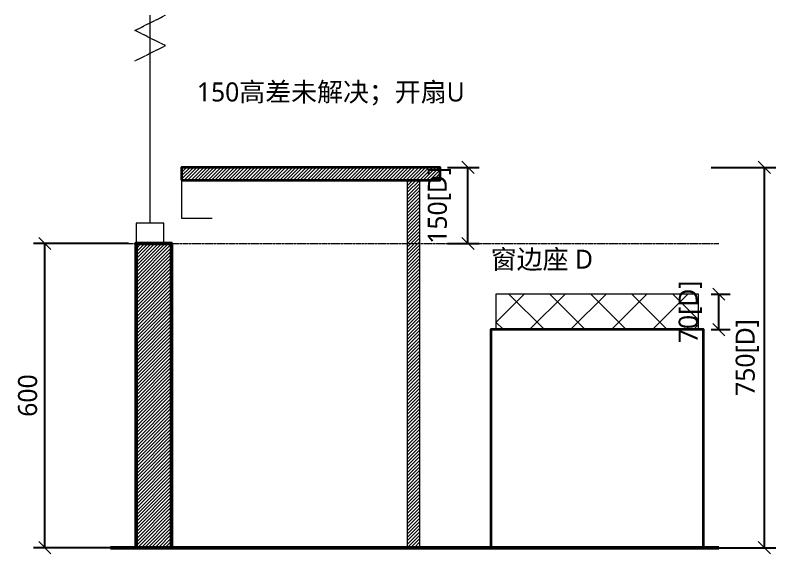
# Model space of a CAD drawing. Header units: millimetres. Extents: x -49496 to 320171, y -10186 to 2697.
# Drawn here: x 304762 to 306262, y -12 to 1050 of the extents above; entities that cross this region are included whole.
import ezdxf

# ---------------------------------------------------------------- set-up
doc = ezdxf.new("R2010")
doc.units = ezdxf.units.MM
doc.linetypes.add('DASHED', pattern=[1.524, 1.27, -0.254])
for name, color, linetype, lineweight in [('A-DETAIL', 7, 'Continuous', 18), ('A-DIM', 7, 'Continuous', 13), ('A-FLOOR', 7, 'Continuous', 50), ('A-GLASS', 7, 'Continuous', 18), ('A-HATCH', 8, 'Continuous', 9), ('A-HIDDEN', 8, 'DASHED', 9), ('A-OUTLINE', 7, 'Continuous', 35), ('A-PENDING', 8, 'DASHED', 13), ('A-SYMBOL', 7, 'Continuous', 18), ('A-TEXT', 7, 'Continuous', 13), ('A-WALL', 7, 'Continuous', 50)]:
    doc.layers.add(name, color=color, linetype=linetype, lineweight=lineweight)
doc.styles.add('CN', font='NotoSansCJK-Regular.ttc')
doc.styles.add('OpenSansCondensed-Light', font='OpenSansCondensed-Light.ttf')
doc.dimstyles.new('EZDXF', dxfattribs={"dimtxt": 0.25, "dimasz": 0.175, "dimexe": 0.375, "dimexo": 0.125, "dimgap": 0.1, "dimtad": 1, "dimlfac": 100, "dimzin": 12, "dimdsep": 46, "dimtxsty": 'OpenSansCondensed-Light', "dimblk": 'ARCHTICK', "dimcen": 2.5, "dimazin": 3, "dimtfac": 0.5, "dimtmove": 2, "dimatfit": 3, "dimarcsym": 0})

# ---------------------------------------------------------------- blocks, each defined once
blk = doc.blocks.new('_ARCHTICK')
at = {"color": 0, "linetype": 'ByBlock', "const_width": 0.15}
blk.add_lwpolyline([(-0.5, -0.5), (0.5, 0.5)], dxfattribs=at)

msp = doc.modelspace()

# ---------------------------------------------------------------- hatches: boundary and pattern name
at = {"layer": 'A-HATCH'}
h = msp.add_hatch(dxfattribs=at)
h.set_pattern_fill('ANSI31', scale=1.5)
h.paths.add_polyline_path([(305090, 725), (305600, 725), (305600, 750), (305090, 750)])
h = msp.add_hatch(dxfattribs=at)
h.set_pattern_fill('ANSI31', scale=1.5)
h.paths.add_polyline_path([(305535, 0), (305560, 0), (305560, 725), (305535, 725)])
h = msp.add_hatch(dxfattribs=at)
h.set_pattern_fill('ANSI31', scale=1.5)
h.paths.add_polyline_path([(305000, 0), (305070, 0), (305070, 600), (305000, 600)])
h = msp.add_hatch(dxfattribs=at)
h.set_pattern_fill('ANSI37', scale=18)
h.paths.add_polyline_path([(305710, 430), (306110, 430), (306110, 500), (305710, 500)])

# ---------------------------------------------------------------- linework, layer by layer
at = {"layer": 'A-DETAIL'}
for points in [[(305535, 0), (305560, 0), (305560, 725), (305535, 725)], [(305710, 430), (306110, 430), (306110, 500), (305710, 500)]]:
    msp.add_lwpolyline(points, close=True, dxfattribs=at)
at = {"layer": 'A-FLOOR'}
msp.add_line((304950, 0), (306150, 0), dxfattribs=at)
at = {"layer": 'A-GLASS'}
msp.add_line((305028, 640), (305028, 1050), dxfattribs=at)
msp.add_lwpolyline([(305000, 600), (305055, 600), (305055, 640), (305000, 640)], close=True, dxfattribs=at)
at = {"layer": 'A-HIDDEN', "ltscale": 4}
msp.add_line((304940, 600), (306150, 600), dxfattribs=at)
at = {"layer": 'A-OUTLINE'}
for points in [[(305090, 725), (305600, 725), (305600, 750), (305090, 750)], [(305700, 0), (306120, 0), (306120, 430), (305700, 430)]]:
    msp.add_lwpolyline(points, close=True, dxfattribs=at)
at = {"layer": 'A-PENDING'}
msp.add_lwpolyline([(304998, 960), (305058, 990), (304998, 1020), (305058, 1050)], dxfattribs=at)
at = {"layer": 'A-SYMBOL'}
msp.add_lwpolyline([(305090, 725), (305090, 650), (305150, 650)], dxfattribs=at)
at = {"layer": 'A-WALL'}
msp.add_lwpolyline([(305000, 0), (305070, 0), (305070, 600), (305000, 600)], close=True, dxfattribs=at)

# ---------------------------------------------------------------- texts
at = {"layer": 'A-TEXT', "style": 'CN'}
for s, p in [('150高差未解决；开扇U', (305120, 880)), ('窗边座 D', (305700, 550))]:
    msp.add_text(s, height=37.5, dxfattribs=at).set_placement(p)

# ---------------------------------------------------------------- dimensions: what is measured, and where the dimension line sits
at = {"layer": 'A-DIM'}
for base, p1, p2, override in [((305655, 600), (305600, 600), (305600, 750), {"dimscale": 15, "dimtxt": 2.5, "dimasz": 2, "dimexe": 1.5, "dimexo": 1, "dimgap": 1, "dimtad": 1, "dimdec": 0, "dimlfac": 1, "dimzin": 8, "dimpost": '<>[D]', "dimtxsty": 'CN', "dimtsz": 0.8, "dimclrd": 0, "dimclre": 0, "dimclrt": 0}), ((306240, 0), (306120, 0), (306120, 750), {"dimscale": 15, "dimtxt": 2.5, "dimasz": 2, "dimexe": 1.5, "dimexo": 1, "dimgap": 1, "dimtad": 1, "dimdec": 0, "dimlfac": 1, "dimzin": 8, "dimpost": '<>[D]', "dimtxsty": 'CN', "dimtsz": 0.8, "dimclrd": 0, "dimclre": 0, "dimclrt": 0}), ((304820, 0), (305000, 0), (305000, 600), {"dimscale": 15, "dimtxt": 2.5, "dimasz": 2, "dimexe": 1.5, "dimexo": 1, "dimgap": 1, "dimtad": 1, "dimdec": 0, "dimlfac": 1, "dimzin": 8, "dimpost": '', "dimtxsty": 'CN', "dimtsz": 0.8, "dimclrd": 0, "dimclre": 0, "dimclrt": 0}), ((306150, 430), (306120, 430), (306120, 500), {"dimscale": 15, "dimtxt": 2.5, "dimasz": 2, "dimexe": 1.5, "dimexo": 1, "dimgap": 1, "dimtad": 1, "dimdec": 0, "dimlfac": 1, "dimzin": 8, "dimpost": '<>[D]', "dimtxsty": 'CN', "dimtsz": 0.8, "dimclrd": 0, "dimclre": 0, "dimclrt": 0})]:
    msp.add_linear_dim(base=base, p1=p1, p2=p2, angle=90, dimstyle='EZDXF', override=override, dxfattribs=at).render()

doc.saveas('drawing.dxf')
